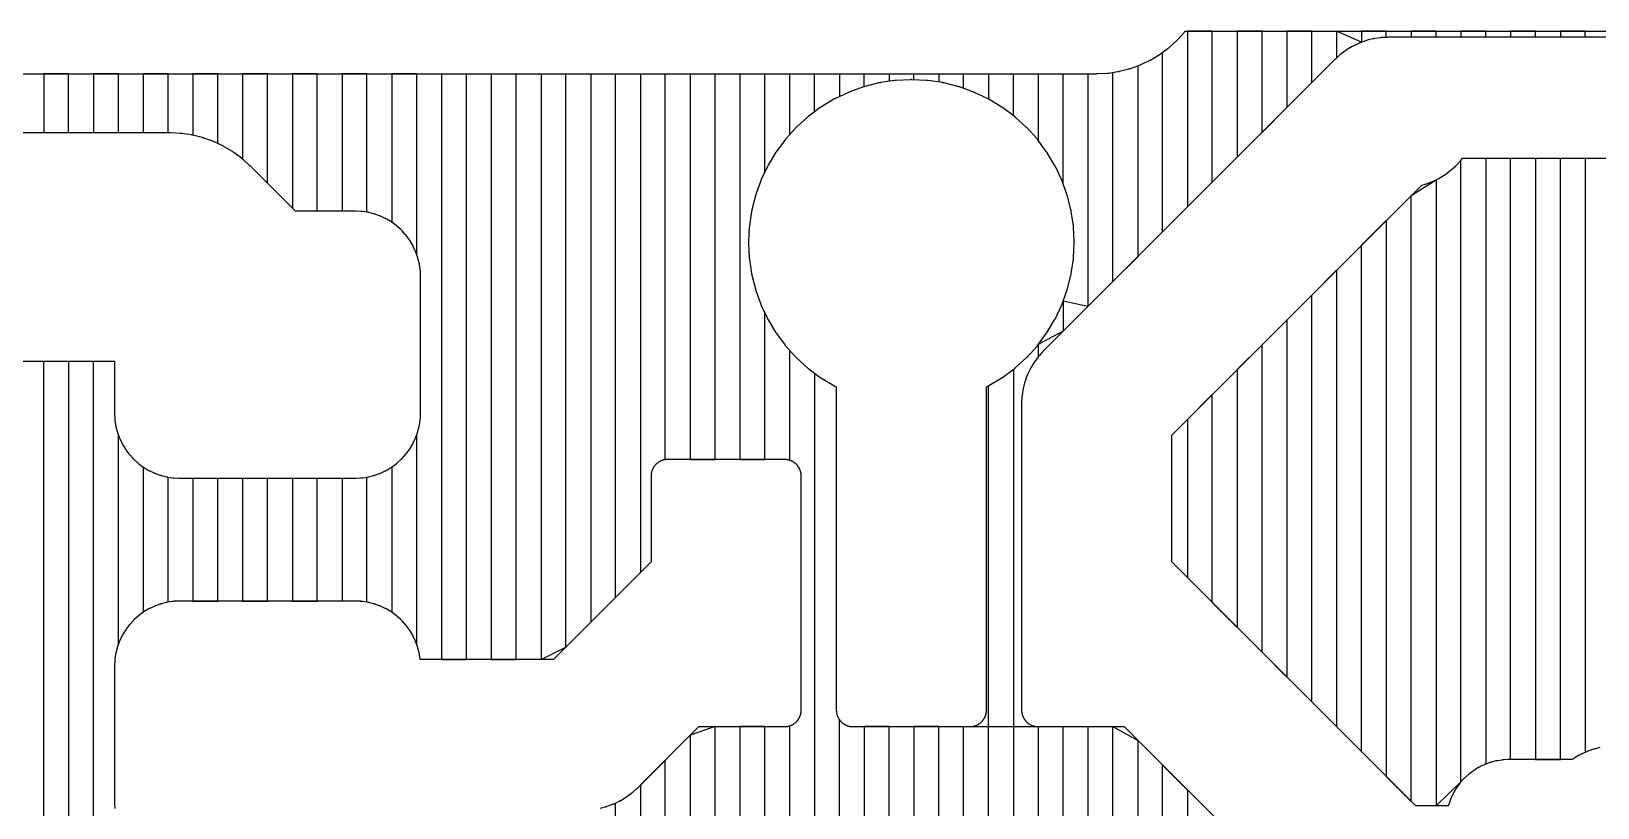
# Model space of a CAD drawing. Header units: metres. Extents: x 141.4 to 191.3, y -114.8 to -61.9.
# Drawn here: x 162.11 to 170.14, y -86.46 to -82.48 of the extents above; entities that cross this region are included whole.
import ezdxf

# ---------------------------------------------------------------- set-up
doc = ezdxf.new("R2010")
doc.units = ezdxf.units.M

msp = doc.modelspace()

# ---------------------------------------------------------------- linework, layer by layer
for points in [[(158.3716, -82.7003), (167.5729, -82.7003), (167.575, -82.7002), (167.5771, -82.7001), (167.6261, -82.6977), (167.6282, -82.6976), (167.6303, -82.6974), (167.6324, -82.6972), (167.6344, -82.6969), (167.683, -82.6897), (167.6851, -82.6894), (167.6871, -82.689), (167.6892, -82.6886), (167.6912, -82.6881), (167.7388, -82.6762), (167.7408, -82.6756), (167.7428, -82.675), (167.7448, -82.6744), (167.7468, -82.6737), (167.793, -82.6572), (167.795, -82.6565), (167.7969, -82.6557), (167.7988, -82.6549), (167.8007, -82.654), (167.8451, -82.633), (167.847, -82.6321), (167.8488, -82.6311), (167.8507, -82.6301), (167.8525, -82.6291), (167.8946, -82.6038), (167.8963, -82.6028), (167.8981, -82.6016), (167.8998, -82.6004), (167.9015, -82.5992), (167.9409, -82.57), (167.9426, -82.5687), (167.9442, -82.5674), (167.9458, -82.5661), (167.9474, -82.5647), (167.9838, -82.5317), (167.9853, -82.5303), (167.9868, -82.5288), (167.9882, -82.5273), (167.9896, -82.5258), (168.0226, -82.4894), (168.024, -82.4879), (168.0253, -82.4863), (168.0266, -82.4846), (168.0278, -82.4831), (171.71, -82.4831)], [(168.677, -82.7463), (168.677, -82.4831), (168.5495, -82.4831), (168.5495, -82.8738), (168.422, -83.0013), (168.422, -82.4831), (168.2945, -82.4831), (168.2945, -83.1288), (168.167, -83.2563), (168.167, -82.4831), (168.0395, -82.4831), (168.0395, -83.3838), (167.912, -83.5113), (167.912, -82.5914)], [(169.0595, -82.5142), (169.0595, -82.4831), (168.932, -82.4831), (168.932, -82.5393), (168.8045, -82.4831), (168.8045, -82.6194)], [(170.207, -82.5129), (170.0795, -82.5129), (170.0795, -82.4831), (169.952, -82.4831), (169.952, -82.5129), (169.8245, -82.5129), (169.8245, -82.4831), (169.697, -82.4831), (169.697, -82.5129), (169.5695, -82.5129), (169.5695, -82.4831), (169.442, -82.4831), (169.442, -82.5129), (169.3145, -82.5129), (169.3145, -82.4831), (169.187, -82.4831), (169.187, -82.5129)], [(171.71, -82.5129), (169.145, -82.5129), (169.1429, -82.5129), (169.1408, -82.513), (169.1233, -82.5139), (169.069, -82.5139), (169.0669, -82.5139), (169.0648, -82.514), (169.0354, -82.5154), (169.0333, -82.5155), (169.0312, -82.5157), (169.0292, -82.5159), (169.0271, -82.5162), (168.998, -82.5205), (168.9959, -82.5209), (168.9939, -82.5213), (168.9918, -82.5217), (168.9898, -82.5222), (168.9612, -82.5293), (168.9592, -82.5299), (168.9572, -82.5304), (168.9552, -82.5311), (168.9532, -82.5317), (168.9255, -82.5417), (168.9235, -82.5424), (168.9216, -82.5432), (168.9197, -82.544), (168.9178, -82.5449), (168.8912, -82.5575), (168.8893, -82.5584), (168.8874, -82.5593), (168.8856, -82.5603), (168.8838, -82.5614), (168.8585, -82.5765), (168.8568, -82.5776), (168.855, -82.5788), (168.8533, -82.5799), (168.8516, -82.5812), (168.828, -82.5987), (168.8263, -82.6), (168.8247, -82.6013), (168.8231, -82.6026), (168.8215, -82.604), (168.7997, -82.6238), (168.7982, -82.6252), (168.7967, -82.6267), (167.3017, -84.1217), (167.3002, -84.1232), (167.2988, -84.1247), (167.279, -84.1465), (167.2776, -84.1481), (167.2763, -84.1497), (167.275, -84.1513), (167.2737, -84.153), (167.2562, -84.1766), (167.2549, -84.1783), (167.2538, -84.18), (167.2526, -84.1818), (167.2515, -84.1835), (167.2364, -84.2088), (167.2353, -84.2106), (167.2343, -84.2124), (167.2334, -84.2143), (167.2325, -84.2162), (167.2199, -84.2428), (167.219, -84.2447), (167.2182, -84.2466), (167.2174, -84.2485), (167.2167, -84.2505), (167.2067, -84.2782), (167.2067, -84.2782), (167.2067, -84.2784), (167.206, -84.2803), (167.2054, -84.2823), (167.2048, -84.2842), (167.2043, -84.2862), (167.1972, -84.3148), (167.1967, -84.3168), (167.1963, -84.3189), (167.1959, -84.3209), (167.1955, -84.323), (167.1912, -84.3521), (167.1909, -84.3542), (167.1907, -84.3562), (167.1905, -84.3583), (167.1904, -84.3604), (167.189, -84.3898), (167.1889, -84.3919), (167.1889, -84.394), (167.1889, -85.364)], [(162.812, -83.0037), (162.812, -82.7003), (162.6845, -82.7003), (162.6845, -83.0037), (162.557, -83.0037), (162.557, -82.7003), (162.4295, -82.7003), (162.4295, -83.0037), (162.302, -83.0037), (162.302, -82.7003), (162.1745, -82.7003), (162.1745, -83.0037)], [(163.067, -83.0586), (163.067, -82.7003), (162.9395, -82.7003), (162.9395, -83.016)], [(163.832, -83.4105), (163.832, -82.7003), (163.7045, -82.7003), (163.7045, -83.405), (163.577, -83.405), (163.577, -82.7003), (163.4495, -82.7003), (163.4495, -83.3899), (163.322, -83.2624), (163.322, -82.7003), (163.1945, -82.7003), (163.1945, -83.1385)], [(164.087, -83.627), (164.087, -82.7003), (163.9595, -82.7003), (163.9595, -83.4624)], [(164.2145, -82.7003), (164.2145, -85.7049), (164.342, -85.7049), (164.342, -82.7003), (164.4695, -82.7003), (164.4695, -85.7049), (164.597, -85.7049), (164.597, -82.7003), (164.7245, -82.7003), (164.7245, -85.7049), (164.852, -85.6413), (164.852, -82.7003), (164.9795, -82.7003), (164.9795, -85.5138), (165.107, -85.3863), (165.107, -82.7003), (165.2345, -82.7003), (165.2345, -85.2588)], [(165.362, -84.6798), (165.362, -82.7003), (165.4895, -82.7003), (165.4895, -84.679), (165.617, -84.679), (165.617, -82.7003), (165.7445, -82.7003), (165.7445, -84.679), (165.872, -84.679), (165.872, -83.927)], [(165.7927, -83.6437), (165.7928, -83.6458), (165.793, -83.6478), (165.7933, -83.6499), (165.7935, -83.652), (165.8043, -83.7248), (165.8047, -83.7268), (165.805, -83.7289), (165.8055, -83.7309), (165.806, -83.733), (165.8238, -83.8044), (165.8244, -83.8064), (165.825, -83.8084), (165.8256, -83.8104), (165.8263, -83.8123), (165.8511, -83.8816), (165.8518, -83.8836), (165.8526, -83.8855), (165.8534, -83.8875), (165.8543, -83.8894), (165.8857, -83.9559), (165.8866, -83.9578), (165.8876, -83.9596), (165.8886, -83.9614), (165.8897, -83.9632), (165.9275, -84.0264), (165.9286, -84.0282), (165.9297, -84.0299), (165.9309, -84.0316), (165.9321, -84.0333), (165.976, -84.0924), (165.9772, -84.0941), (165.9785, -84.0957), (165.9799, -84.0973), (165.9813, -84.0989), (166.0307, -84.1534), (166.0321, -84.1549), (166.0336, -84.1564), (166.0351, -84.1579), (166.0366, -84.1593), (166.0911, -84.2087), (166.0927, -84.2101), (166.0943, -84.2115), (166.0959, -84.2128), (166.0976, -84.214), (166.1567, -84.2579), (166.1584, -84.2591), (166.1601, -84.2603), (166.1618, -84.2614), (166.1636, -84.2625), (166.2268, -84.3003), (166.2286, -84.3014), (166.2304, -84.3024), (166.2322, -84.3034), (166.2341, -84.3043), (166.2388, -84.3065), (166.2388, -85.364), (166.2389, -85.3661), (166.239, -85.3682), (166.239, -85.3691), (166.239, -85.964), (166.239, -85.9661), (166.2391, -85.9682), (166.2392, -85.9703), (166.2394, -85.9723), (166.2396, -85.9744), (166.2399, -85.9765), (166.2403, -85.9785), (166.2406, -85.9806), (166.2411, -85.9826), (166.2415, -85.9847), (166.2421, -85.9867), (166.2427, -85.9887), (166.2433, -85.9907), (166.244, -85.9926), (166.2447, -85.9946), (166.2455, -85.9965), (166.2463, -85.9984), (166.2472, -86.0003), (166.2481, -86.0022), (166.249, -86.0041), (166.25, -86.0059), (166.2511, -86.0077), (166.2522, -86.0095), (166.2533, -86.0112), (166.2545, -86.0129), (166.2557, -86.0146), (166.257, -86.0163), (166.2583, -86.0179), (166.2596, -86.0195), (166.261, -86.0211), (166.2624, -86.0226), (166.2639, -86.0241), (166.2654, -86.0256), (166.2669, -86.027), (166.2685, -86.0284), (166.2701, -86.0297), (166.2717, -86.031), (166.2734, -86.0323), (166.2751, -86.0335), (166.2768, -86.0347), (166.2785, -86.0358), (166.2803, -86.0369), (166.2821, -86.038), (166.2839, -86.039), (166.2858, -86.0399), (166.2877, -86.0408), (166.2896, -86.0417), (166.2915, -86.0425), (166.2934, -86.0433), (166.2954, -86.044), (166.2973, -86.0447), (166.2993, -86.0453), (166.3013, -86.0459), (166.3033, -86.0465), (166.3054, -86.0469), (166.3074, -86.0474), (166.3095, -86.0477), (166.3115, -86.0481), (166.3136, -86.0484), (166.3157, -86.0486), (166.3177, -86.0488), (166.3198, -86.0489), (166.3219, -86.049), (166.324, -86.049), (166.924, -86.049), (166.9261, -86.049), (166.9282, -86.0489), (166.9303, -86.0488), (166.9323, -86.0486), (166.9344, -86.0484), (166.9365, -86.0481), (166.9385, -86.0477), (166.9406, -86.0474), (166.9426, -86.0469), (166.9447, -86.0465), (166.9467, -86.0459), (166.9487, -86.0453), (166.9507, -86.0447), (166.9526, -86.044), (166.9546, -86.0433), (166.9565, -86.0425), (166.9584, -86.0417), (166.9603, -86.0408), (166.9622, -86.0399), (166.9641, -86.039), (166.9659, -86.038), (166.9677, -86.0369), (166.9695, -86.0358), (166.9712, -86.0347), (166.9729, -86.0335), (166.9746, -86.0323), (166.9763, -86.031), (166.9779, -86.0297), (166.9795, -86.0284), (166.9811, -86.027), (166.9826, -86.0256), (166.9841, -86.0241), (166.9856, -86.0226), (166.987, -86.0211), (166.9884, -86.0195), (166.9897, -86.0179), (166.991, -86.0163), (166.9923, -86.0146), (166.9935, -86.0129), (166.9947, -86.0112), (166.9958, -86.0095), (166.9969, -86.0077), (166.998, -86.0059), (166.999, -86.0041), (166.9999, -86.0022), (167.0008, -86.0003), (167.0017, -85.9984), (167.0025, -85.9965), (167.0033, -85.9946), (167.004, -85.9926), (167.0047, -85.9907), (167.0053, -85.9887), (167.0059, -85.9867), (167.0065, -85.9847), (167.0069, -85.9826), (167.0074, -85.9806), (167.0077, -85.9785), (167.0081, -85.9765), (167.0084, -85.9744), (167.0086, -85.9723), (167.0088, -85.9703), (167.0089, -85.9682), (167.009, -85.9661), (167.009, -85.964), (167.009, -85.3691), (167.009, -85.3682), (167.0091, -85.3661), (167.0091, -85.364), (167.0091, -84.3065), (167.0139, -84.3043), (167.0158, -84.3034), (167.0176, -84.3024), (167.0194, -84.3014), (167.0212, -84.3003), (167.0844, -84.2625), (167.0862, -84.2614), (167.0879, -84.2603), (167.0896, -84.2591), (167.0913, -84.2579), (167.1504, -84.214), (167.1521, -84.2128), (167.1537, -84.2115), (167.1553, -84.2101), (167.1569, -84.2087), (167.2114, -84.1593), (167.2129, -84.1579), (167.2144, -84.1564), (167.2159, -84.1549), (167.2173, -84.1534), (167.2667, -84.0989), (167.2681, -84.0973), (167.2695, -84.0957), (167.2708, -84.0941), (167.272, -84.0924), (167.3159, -84.0333), (167.3171, -84.0316), (167.3183, -84.0299), (167.3194, -84.0282), (167.3205, -84.0264), (167.3583, -83.9632), (167.3594, -83.9614), (167.3604, -83.9596), (167.3614, -83.9578), (167.3623, -83.9559), (167.3937, -83.8894), (167.3946, -83.8875), (167.3954, -83.8855), (167.3962, -83.8836), (167.3969, -83.8816), (167.4217, -83.8123), (167.4217, -83.8123), (167.4218, -83.8122), (167.4225, -83.8103), (167.4231, -83.8083), (167.4236, -83.8063), (167.4242, -83.8044), (167.442, -83.733), (167.4425, -83.7309), (167.443, -83.7289), (167.4433, -83.7268), (167.4437, -83.7248), (167.4545, -83.652), (167.4547, -83.6499), (167.455, -83.6478), (167.4552, -83.6458), (167.4553, -83.6437), (167.4589, -83.5702), (167.459, -83.5681), (167.459, -83.566), (167.459, -83.5639), (167.4589, -83.5618), (167.4553, -83.4883), (167.4552, -83.4862), (167.455, -83.4842), (167.4547, -83.4821), (167.4545, -83.48), (167.4437, -83.4072), (167.4433, -83.4052), (167.443, -83.4031), (167.4425, -83.4011), (167.442, -83.399), (167.4242, -83.3276), (167.4236, -83.3256), (167.423, -83.3236), (167.4224, -83.3216), (167.4217, -83.3197), (167.3969, -83.2504), (167.3962, -83.2484), (167.3954, -83.2465), (167.3946, -83.2445), (167.3937, -83.2426), (167.3623, -83.1761), (167.3614, -83.1742), (167.3604, -83.1724), (167.3594, -83.1706), (167.3583, -83.1688), (167.3205, -83.1056), (167.3194, -83.1038), (167.3183, -83.1021), (167.3171, -83.1004), (167.3159, -83.0987), (167.272, -83.0396), (167.2708, -83.0379), (167.2695, -83.0363), (167.2681, -83.0347), (167.2667, -83.0331), (167.2173, -82.9786), (167.2159, -82.9771), (167.2144, -82.9756), (167.2129, -82.9741), (167.2114, -82.9727), (167.1569, -82.9233), (167.1553, -82.9219), (167.1537, -82.9205), (167.1521, -82.9192), (167.1504, -82.918), (167.0913, -82.8741), (167.0896, -82.8729), (167.0879, -82.8717), (167.0862, -82.8706), (167.0844, -82.8695), (167.0212, -82.8317), (167.0194, -82.8306), (167.0176, -82.8296), (167.0158, -82.8286), (167.0139, -82.8277), (166.9474, -82.7963), (166.9455, -82.7954), (166.9435, -82.7946), (166.9416, -82.7938), (166.9396, -82.7931), (166.8703, -82.7683), (166.8703, -82.7683), (166.8685, -82.7676), (166.8665, -82.767), (166.8644, -82.7664), (166.8624, -82.7658), (166.791, -82.748), (166.7889, -82.7475), (166.7869, -82.747), (166.7848, -82.7467), (166.7828, -82.7463), (166.71, -82.7355), (166.7079, -82.7353), (166.7058, -82.735), (166.7038, -82.7348), (166.7017, -82.7347), (166.6282, -82.7311), (166.6261, -82.731), (166.624, -82.731), (166.6219, -82.731), (166.6198, -82.7311), (166.5463, -82.7347), (166.5442, -82.7348), (166.5422, -82.735), (166.5401, -82.7353), (166.538, -82.7355), (166.4652, -82.7463), (166.4632, -82.7467), (166.4611, -82.747), (166.4591, -82.7475), (166.457, -82.748), (166.3856, -82.7658), (166.3836, -82.7664), (166.3816, -82.767), (166.3796, -82.7676), (166.3777, -82.7683), (166.3084, -82.7931), (166.3064, -82.7938), (166.3045, -82.7946), (166.3025, -82.7954), (166.3006, -82.7963), (166.2341, -82.8277), (166.2322, -82.8286), (166.2304, -82.8296), (166.2286, -82.8306), (166.2268, -82.8317), (166.1636, -82.8695), (166.1618, -82.8706), (166.1601, -82.8717), (166.1584, -82.8729), (166.1567, -82.8741), (166.0976, -82.918), (166.0959, -82.9192), (166.0943, -82.9205), (166.0927, -82.9219), (166.0911, -82.9233), (166.0366, -82.9727), (166.0351, -82.9741), (166.0336, -82.9756), (166.0321, -82.9771), (166.0307, -82.9786), (165.9813, -83.0331), (165.9799, -83.0347), (165.9785, -83.0363), (165.9772, -83.0379), (165.976, -83.0396), (165.9321, -83.0987), (165.9309, -83.1004), (165.9297, -83.1021), (165.9286, -83.1038), (165.9275, -83.1056), (165.8897, -83.1688), (165.8886, -83.1706), (165.8876, -83.1724), (165.8866, -83.1742), (165.8857, -83.1761), (165.8543, -83.2426), (165.8534, -83.2445), (165.8526, -83.2465), (165.8518, -83.2484), (165.8511, -83.2504), (165.8263, -83.3197), (165.8263, -83.3197), (165.8256, -83.3215), (165.825, -83.3235), (165.8244, -83.3256), (165.8238, -83.3276), (165.806, -83.399), (165.8055, -83.4011), (165.805, -83.4031), (165.8047, -83.4052), (165.8043, -83.4072), (165.7935, -83.48), (165.7933, -83.4821), (165.793, -83.4842), (165.7928, -83.4862), (165.7927, -83.4883), (165.7891, -83.5618), (165.789, -83.5639), (165.789, -83.566), (165.789, -83.5681), (165.7891, -83.5702), (165.7927, -83.6437)], [(165.872, -83.205), (165.872, -82.7003), (165.9995, -82.7003), (165.9995, -83.0129)], [(166.127, -82.8961), (166.127, -82.7003), (166.2545, -82.7003), (166.2545, -82.8181)], [(166.382, -82.7668), (166.382, -82.7003), (166.5095, -82.7003), (166.5095, -82.7398)], [(166.637, -82.7315), (166.637, -82.7003), (166.7645, -82.7003), (166.7645, -82.7436)], [(166.892, -82.776), (166.892, -82.7003), (167.0195, -82.7003), (167.0195, -82.8307)], [(167.147, -82.9155), (167.147, -82.7003), (167.2745, -82.7003), (167.2745, -83.043)], [(167.5295, -82.7003), (167.5295, -83.8938), (167.402, -83.8674), (167.402, -84.0213), (167.2745, -84.089), (167.2745, -84.1518)], [(167.402, -83.2646), (167.402, -82.7003)], [(167.7845, -82.6602), (167.7845, -83.6388), (167.657, -83.7663), (167.657, -82.6936)], [(162.065, -84.1743), (162.537, -84.1743), (162.537, -84.44), (162.537, -84.4421), (162.5371, -84.4442), (162.5383, -84.4687), (162.5384, -84.4708), (162.5386, -84.4728), (162.5388, -84.4749), (162.5391, -84.477), (162.5427, -84.5012), (162.5431, -84.5033), (162.5434, -84.5054), (162.5439, -84.5074), (162.5444, -84.5094), (162.5503, -84.5332), (162.5508, -84.5352), (162.5514, -84.5372), (162.5521, -84.5392), (162.5527, -84.5412), (162.561, -84.5643), (162.5617, -84.5663), (162.5625, -84.5682), (162.5633, -84.5701), (162.5642, -84.572), (162.5747, -84.5942), (162.5756, -84.5961), (162.5766, -84.5979), (162.5776, -84.5997), (162.5786, -84.6015), (162.5912, -84.6226), (162.5923, -84.6244), (162.5935, -84.6261), (162.5946, -84.6278), (162.5959, -84.6295), (162.6105, -84.6492), (162.6117, -84.6509), (162.613, -84.6525), (162.6144, -84.6541), (162.6158, -84.6557), (162.6322, -84.6739), (162.6337, -84.6754), (162.6351, -84.6769), (162.6366, -84.6783), (162.6381, -84.6798), (162.6563, -84.6962), (162.6579, -84.6976), (162.6595, -84.699), (162.6611, -84.7003), (162.6628, -84.7015), (162.6825, -84.7161), (162.6842, -84.7174), (162.6859, -84.7185), (162.6876, -84.7197), (162.6894, -84.7208), (162.7105, -84.7334), (162.7123, -84.7344), (162.7141, -84.7354), (162.7159, -84.7364), (162.7178, -84.7373), (162.74, -84.7478), (162.7419, -84.7487), (162.7438, -84.7495), (162.7457, -84.7503), (162.7477, -84.751), (162.7708, -84.7593), (162.7708, -84.7593), (162.771, -84.7593), (162.7729, -84.76), (162.7748, -84.7606), (162.7768, -84.7612), (162.7788, -84.7617), (162.8026, -84.7676), (162.8046, -84.7681), (162.8066, -84.7686), (162.8087, -84.7689), (162.8108, -84.7693), (162.835, -84.7729), (162.8371, -84.7732), (162.8392, -84.7734), (162.8412, -84.7736), (162.8433, -84.7737), (162.8678, -84.7749), (162.8699, -84.775), (162.872, -84.775), (163.772, -84.775), (163.7741, -84.775), (163.7762, -84.7749), (163.8007, -84.7737), (163.8028, -84.7736), (163.8048, -84.7734), (163.8069, -84.7732), (163.809, -84.7729), (163.8332, -84.7693), (163.8353, -84.7689), (163.8374, -84.7686), (163.8394, -84.7681), (163.8414, -84.7676), (163.8652, -84.7617), (163.8672, -84.7612), (163.8692, -84.7606), (163.8712, -84.7599), (163.8732, -84.7593), (163.8963, -84.751), (163.8983, -84.7503), (163.9002, -84.7495), (163.9021, -84.7487), (163.904, -84.7478), (163.9262, -84.7373), (163.9281, -84.7364), (163.9299, -84.7354), (163.9317, -84.7344), (163.9335, -84.7334), (163.9546, -84.7208), (163.9564, -84.7197), (163.9581, -84.7185), (163.9598, -84.7174), (163.9615, -84.7161), (163.9812, -84.7015), (163.9829, -84.7003), (163.9845, -84.699), (163.9861, -84.6976), (163.9877, -84.6962), (164.0059, -84.6798), (164.0074, -84.6783), (164.0089, -84.6769), (164.0103, -84.6754), (164.0118, -84.6739), (164.0282, -84.6557), (164.0296, -84.6541), (164.031, -84.6525), (164.0323, -84.6509), (164.0335, -84.6492), (164.0481, -84.6295), (164.0494, -84.6278), (164.0505, -84.6261), (164.0517, -84.6244), (164.0528, -84.6226), (164.0654, -84.6015), (164.0664, -84.5997), (164.0674, -84.5979), (164.0684, -84.5961), (164.0693, -84.5942), (164.0798, -84.572), (164.0807, -84.5701), (164.0815, -84.5682), (164.0823, -84.5663), (164.083, -84.5643), (164.0913, -84.5412), (164.0913, -84.5412), (164.0919, -84.5394), (164.0925, -84.5373), (164.0931, -84.5353), (164.0937, -84.5332), (164.0996, -84.5094), (164.1001, -84.5074), (164.1006, -84.5054), (164.1009, -84.5033), (164.1013, -84.5012), (164.1049, -84.477), (164.1052, -84.4749), (164.1054, -84.4728), (164.1056, -84.4708), (164.1057, -84.4687), (164.1069, -84.4442), (164.107, -84.4421), (164.107, -84.44), (164.107, -83.74), (164.107, -83.7379), (164.1069, -83.7358), (164.1057, -83.7113), (164.1056, -83.7092), (164.1054, -83.7072), (164.1052, -83.7051), (164.1049, -83.703), (164.1013, -83.6788), (164.1009, -83.6767), (164.1006, -83.6746), (164.1001, -83.6726), (164.0996, -83.6706), (164.0937, -83.6468), (164.0932, -83.6448), (164.0926, -83.6428), (164.0919, -83.6408), (164.0913, -83.6388), (164.083, -83.6157), (164.0823, -83.6137), (164.0815, -83.6118), (164.0807, -83.6099), (164.0798, -83.608), (164.0693, -83.5858), (164.0684, -83.5839), (164.0674, -83.5821), (164.0664, -83.5803), (164.0654, -83.5785), (164.0528, -83.5574), (164.0517, -83.5556), (164.0505, -83.5539), (164.0494, -83.5522), (164.0481, -83.5505), (164.0335, -83.5308), (164.0323, -83.5291), (164.031, -83.5275), (164.0296, -83.5259), (164.0282, -83.5243), (164.0118, -83.5061), (164.0103, -83.5046), (164.0089, -83.5031), (164.0074, -83.5017), (164.0059, -83.5002), (163.9877, -83.4838), (163.9861, -83.4824), (163.9845, -83.481), (163.9829, -83.4797), (163.9812, -83.4785), (163.9615, -83.4639), (163.9598, -83.4626), (163.9581, -83.4615), (163.9564, -83.4603), (163.9546, -83.4592), (163.9335, -83.4466), (163.9317, -83.4456), (163.9299, -83.4446), (163.9281, -83.4436), (163.9262, -83.4427), (163.904, -83.4322), (163.9021, -83.4313), (163.9002, -83.4305), (163.8983, -83.4297), (163.8963, -83.429), (163.8732, -83.4207), (163.8732, -83.4207), (163.873, -83.4207), (163.8711, -83.42), (163.8692, -83.4194), (163.8672, -83.4188), (163.8652, -83.4183), (163.8414, -83.4124), (163.8394, -83.4119), (163.8374, -83.4114), (163.8353, -83.4111), (163.8332, -83.4107), (163.809, -83.4071), (163.8069, -83.4068), (163.8048, -83.4066), (163.8028, -83.4064), (163.8007, -83.4063), (163.7762, -83.4051), (163.7741, -83.405), (163.772, -83.405), (163.4647, -83.405), (163.2348, -83.1752), (163.2333, -83.1737), (163.2318, -83.1723), (163.1954, -83.1393), (163.1939, -83.1379), (163.1923, -83.1366), (163.1906, -83.1353), (163.189, -83.134), (163.1496, -83.1048), (163.1479, -83.1036), (163.1461, -83.1024), (163.1444, -83.1012), (163.1426, -83.1002), (163.1005, -83.0749), (163.0987, -83.0739), (163.0969, -83.0729), (163.095, -83.0719), (163.0932, -83.071), (163.0488, -83.05), (163.0469, -83.0491), (163.045, -83.0483), (163.043, -83.0475), (163.0411, -83.0468), (162.9948, -83.0303), (162.9948, -83.0303), (162.993, -83.0296), (162.991, -83.029), (162.9889, -83.0284), (162.9869, -83.0278), (162.9392, -83.0159), (162.9372, -83.0154), (162.9352, -83.015), (162.9331, -83.0146), (162.9311, -83.0143), (162.8825, -83.0071), (162.8804, -83.0068), (162.8784, -83.0066), (162.8763, -83.0064), (162.8742, -83.0063), (162.8252, -83.0039), (162.8231, -83.0038), (162.821, -83.0037), (162.065, -83.0037)], [(170.1538, -86.1567), (170.1252, -86.1638), (170.1232, -86.1644), (170.1212, -86.1649), (170.1192, -86.1656), (170.1172, -86.1662), (170.0895, -86.1762), (170.0875, -86.1769), (170.0856, -86.1777), (170.0837, -86.1785), (170.0818, -86.1794), (170.0552, -86.192), (170.0533, -86.1929), (170.0514, -86.1938), (170.0496, -86.1948), (170.0478, -86.1959), (170.0225, -86.211), (170.0208, -86.2121), (170.019, -86.2133), (170.0173, -86.2144), (170.0156, -86.2157), (170.0125, -86.218), (169.6885, -86.218), (169.6864, -86.218), (169.6843, -86.2181), (169.6611, -86.2192), (169.659, -86.2194), (169.6569, -86.2196), (169.6548, -86.2198), (169.6527, -86.2201), (169.6297, -86.2235), (169.6276, -86.2238), (169.6256, -86.2242), (169.6235, -86.2246), (169.6215, -86.2251), (169.5989, -86.2308), (169.5969, -86.2313), (169.5949, -86.2319), (169.5929, -86.2325), (169.5909, -86.2332), (169.569, -86.241), (169.567, -86.2418), (169.5651, -86.2425), (169.5632, -86.2434), (169.5613, -86.2442), (169.5402, -86.2542), (169.5383, -86.2551), (169.5365, -86.2561), (169.5346, -86.2571), (169.5328, -86.2581), (169.5129, -86.2701), (169.5111, -86.2712), (169.5093, -86.2724), (169.5076, -86.2735), (169.5059, -86.2748), (169.4872, -86.2886), (169.4855, -86.2899), (169.4839, -86.2912), (169.4823, -86.2925), (169.4807, -86.2939), (169.4635, -86.3096), (169.462, -86.311), (169.4605, -86.3125), (169.459, -86.314), (169.4576, -86.3155), (169.4419, -86.3327), (169.4405, -86.3343), (169.4392, -86.3359), (169.4379, -86.3375), (169.4366, -86.3392), (169.4228, -86.3579), (169.4215, -86.3596), (169.4204, -86.3613), (169.4192, -86.3631), (169.4181, -86.3649), (169.4061, -86.3848), (169.4051, -86.3866), (169.4041, -86.3885), (169.4031, -86.3903), (169.4022, -86.3922), (169.3922, -86.4133), (169.3914, -86.4152), (169.3905, -86.4171), (169.3898, -86.419), (169.389, -86.421), (169.3812, -86.4429), (169.3812, -86.4429), (169.3811, -86.4431), (169.3805, -86.445), (169.3799, -86.447), (169.3793, -86.4489), (169.3788, -86.4509), (169.3777, -86.4554), (169.21, -86.4554), (167.9591, -85.2045), (167.9591, -84.5535), (169.2411, -83.2716), (169.2528, -83.2687), (169.2548, -83.2681), (169.2568, -83.2676), (169.2588, -83.2669), (169.2608, -83.2663), (169.2885, -83.2563), (169.2905, -83.2556), (169.2924, -83.2548), (169.2943, -83.254), (169.2962, -83.2531), (169.3228, -83.2405), (169.3247, -83.2396), (169.3266, -83.2387), (169.3284, -83.2377), (169.3302, -83.2366), (169.3555, -83.2215), (169.3572, -83.2204), (169.359, -83.2192), (169.3607, -83.2181), (169.3624, -83.2168), (169.386, -83.1993), (169.3877, -83.198), (169.3893, -83.1967), (169.3909, -83.1954), (169.3925, -83.194), (169.4143, -83.1742), (169.4158, -83.1728), (169.4173, -83.1713), (169.4188, -83.1698), (169.4202, -83.1683), (169.44, -83.1465), (169.4414, -83.1449), (169.4427, -83.1433), (169.444, -83.1417), (169.4453, -83.14), (169.4504, -83.1331), (171.71, -83.1331)], [(169.5695, -83.1331), (169.5695, -86.2408)], [(169.697, -86.218), (169.697, -83.1331), (169.8245, -83.1331), (169.8245, -86.218), (169.952, -86.218), (169.952, -83.1331), (170.0795, -83.1331), (170.0795, -86.1804)], [(168.932, -86.1774), (168.932, -83.5806), (169.0595, -83.4531), (169.0595, -86.3049), (169.187, -86.4324), (169.187, -83.3256), (169.3145, -83.2445), (169.3145, -86.4554), (169.442, -86.3326), (169.442, -83.1441)], [(168.677, -85.9224), (168.677, -83.8356), (168.8045, -83.7081), (168.8045, -86.0499)], [(168.5495, -83.9631), (168.5495, -85.7949), (168.422, -85.6674), (168.422, -84.0906), (168.2945, -84.2181), (168.2945, -85.5399), (168.167, -85.4124), (168.167, -84.3456), (168.0395, -84.4731), (168.0395, -85.2849)], [(162.1745, -91.8393), (162.1745, -84.1743), (162.302, -84.1743), (162.302, -91.8393), (162.4295, -91.8393), (162.4295, -84.1743)], [(165.9995, -84.1191), (165.9995, -84.6829)], [(166.127, -84.2359), (166.127, -89.3735), (166.892, -89.2926), (166.892, -86.049), (167.2745, -86.049), (167.2745, -87.179), (167.402, -87.179), (167.402, -86.049), (167.5295, -86.049), (167.5295, -87.179), (167.657, -87.179), (167.657, -86.049), (167.7845, -86.1192), (167.7845, -87.179)], [(167.147, -84.2165), (167.147, -88.9891)], [(167.0195, -89.1045), (167.0195, -84.3013)], [(162.557, -85.6267), (162.557, -84.5533)], [(164.087, -85.627), (164.087, -84.553)], [(165.0272, -86.4668), (165.0558, -86.4597), (165.0578, -86.4591), (165.0598, -86.4586), (165.0618, -86.4579), (165.0638, -86.4573), (165.0915, -86.4473), (165.0935, -86.4466), (165.0954, -86.4458), (165.0973, -86.445), (165.0992, -86.4441), (165.1258, -86.4315), (165.1277, -86.4306), (165.1296, -86.4297), (165.1314, -86.4287), (165.1332, -86.4276), (165.1585, -86.4125), (165.1602, -86.4114), (165.162, -86.4102), (165.1637, -86.4091), (165.1654, -86.4078), (165.189, -86.3903), (165.1907, -86.389), (165.1923, -86.3877), (165.1939, -86.3864), (165.1955, -86.385), (165.2173, -86.3652), (165.2188, -86.3638), (165.2203, -86.3623), (165.5337, -86.049), (165.974, -86.049), (165.9761, -86.049), (165.9782, -86.0489), (165.9803, -86.0488), (165.9823, -86.0486), (165.9844, -86.0484), (165.9865, -86.0481), (165.9885, -86.0477), (165.9906, -86.0474), (165.9926, -86.0469), (165.9947, -86.0465), (165.9967, -86.0459), (165.9987, -86.0453), (166.0007, -86.0447), (166.0026, -86.044), (166.0046, -86.0433), (166.0065, -86.0425), (166.0084, -86.0417), (166.0103, -86.0408), (166.0122, -86.0399), (166.0141, -86.039), (166.0159, -86.038), (166.0177, -86.0369), (166.0195, -86.0358), (166.0212, -86.0347), (166.0229, -86.0335), (166.0246, -86.0323), (166.0263, -86.031), (166.0279, -86.0297), (166.0295, -86.0284), (166.0311, -86.027), (166.0326, -86.0256), (166.0341, -86.0241), (166.0356, -86.0226), (166.037, -86.0211), (166.0384, -86.0195), (166.0397, -86.0179), (166.041, -86.0163), (166.0423, -86.0146), (166.0435, -86.0129), (166.0447, -86.0112), (166.0458, -86.0095), (166.0469, -86.0077), (166.048, -86.0059), (166.049, -86.0041), (166.0499, -86.0022), (166.0508, -86.0003), (166.0517, -85.9984), (166.0525, -85.9965), (166.0533, -85.9946), (166.054, -85.9926), (166.0547, -85.9907), (166.0553, -85.9887), (166.0559, -85.9867), (166.0565, -85.9847), (166.0569, -85.9826), (166.0574, -85.9806), (166.0577, -85.9785), (166.0581, -85.9765), (166.0584, -85.9744), (166.0586, -85.9723), (166.0588, -85.9703), (166.0589, -85.9682), (166.059, -85.9661), (166.059, -85.964), (166.059, -85.3691), (166.059, -85.3682), (166.0591, -85.3661), (166.0591, -85.364), (166.0591, -85.3619), (166.059, -85.3598), (166.059, -85.3589), (166.059, -84.764), (166.059, -84.7619), (166.0589, -84.7598), (166.0588, -84.7577), (166.0586, -84.7557), (166.0584, -84.7536), (166.0581, -84.7515), (166.0577, -84.7495), (166.0574, -84.7474), (166.0569, -84.7454), (166.0565, -84.7433), (166.0559, -84.7413), (166.0553, -84.7393), (166.0547, -84.7373), (166.054, -84.7354), (166.0533, -84.7334), (166.0525, -84.7315), (166.0517, -84.7296), (166.0508, -84.7277), (166.0499, -84.7258), (166.049, -84.7239), (166.048, -84.7221), (166.0469, -84.7203), (166.0458, -84.7185), (166.0447, -84.7168), (166.0435, -84.7151), (166.0423, -84.7134), (166.041, -84.7117), (166.0397, -84.7101), (166.0384, -84.7085), (166.037, -84.7069), (166.0356, -84.7054), (166.0341, -84.7039), (166.0326, -84.7024), (166.0311, -84.701), (166.0295, -84.6996), (166.0279, -84.6983), (166.0263, -84.697), (166.0246, -84.6957), (166.0229, -84.6945), (166.0212, -84.6933), (166.0195, -84.6922), (166.0177, -84.6911), (166.0159, -84.69), (166.0141, -84.689), (166.0122, -84.6881), (166.0103, -84.6872), (166.0084, -84.6863), (166.0065, -84.6855), (166.0046, -84.6847), (166.0026, -84.684), (166.0007, -84.6833), (165.9987, -84.6827), (165.9967, -84.6821), (165.9947, -84.6815), (165.9926, -84.6811), (165.9906, -84.6806), (165.9885, -84.6803), (165.9865, -84.6799), (165.9844, -84.6796), (165.9823, -84.6794), (165.9803, -84.6792), (165.9782, -84.6791), (165.9761, -84.679), (165.974, -84.679), (165.374, -84.679), (165.3719, -84.679), (165.3698, -84.6791), (165.3677, -84.6792), (165.3657, -84.6794), (165.3636, -84.6796), (165.3615, -84.6799), (165.3595, -84.6803), (165.3574, -84.6806), (165.3554, -84.6811), (165.3533, -84.6815), (165.3513, -84.6821), (165.3493, -84.6827), (165.3473, -84.6833), (165.3454, -84.684), (165.3434, -84.6847), (165.3415, -84.6855), (165.3396, -84.6863), (165.3377, -84.6872), (165.3358, -84.6881), (165.3339, -84.689), (165.3321, -84.69), (165.3303, -84.6911), (165.3285, -84.6922), (165.3268, -84.6933), (165.3251, -84.6945), (165.3234, -84.6957), (165.3217, -84.697), (165.3201, -84.6983), (165.3185, -84.6996), (165.3169, -84.701), (165.3154, -84.7024), (165.3139, -84.7039), (165.3124, -84.7054), (165.311, -84.7069), (165.3096, -84.7085), (165.3083, -84.7101), (165.307, -84.7117), (165.3057, -84.7134), (165.3045, -84.7151), (165.3033, -84.7168), (165.3022, -84.7185), (165.3011, -84.7203), (165.3, -84.7221), (165.299, -84.7239), (165.2981, -84.7258), (165.2972, -84.7277), (165.2963, -84.7296), (165.2955, -84.7315), (165.2947, -84.7334), (165.294, -84.7354), (165.2933, -84.7373), (165.2927, -84.7393), (165.2921, -84.7413), (165.2915, -84.7433), (165.2911, -84.7454), (165.2906, -84.7474), (165.2903, -84.7495), (165.2899, -84.7515), (165.2896, -84.7536), (165.2894, -84.7557), (165.2892, -84.7577), (165.2891, -84.7598), (165.289, -84.7619), (165.289, -84.764), (165.289, -85.2043), (164.7885, -85.7049), (164.1051, -85.7049), (164.1049, -85.703), (164.1013, -85.6788), (164.1009, -85.6767), (164.1006, -85.6746), (164.1001, -85.6726), (164.0996, -85.6706), (164.0937, -85.6468), (164.0932, -85.6448), (164.0926, -85.6428), (164.0919, -85.6408), (164.0913, -85.6388), (164.083, -85.6157), (164.0823, -85.6137), (164.0815, -85.6118), (164.0807, -85.6099), (164.0798, -85.608), (164.0693, -85.5858), (164.0684, -85.5839), (164.0674, -85.5821), (164.0664, -85.5803), (164.0654, -85.5785), (164.0528, -85.5574), (164.0517, -85.5556), (164.0505, -85.5539), (164.0494, -85.5522), (164.0481, -85.5505), (164.0335, -85.5308), (164.0323, -85.5291), (164.031, -85.5275), (164.0296, -85.5259), (164.0282, -85.5243), (164.0118, -85.5061), (164.0103, -85.5046), (164.0089, -85.5031), (164.0074, -85.5017), (164.0059, -85.5002), (163.9877, -85.4838), (163.9861, -85.4824), (163.9845, -85.481), (163.9829, -85.4797), (163.9812, -85.4785), (163.9615, -85.4639), (163.9598, -85.4626), (163.9581, -85.4615), (163.9564, -85.4603), (163.9546, -85.4592), (163.9335, -85.4466), (163.9317, -85.4456), (163.9299, -85.4446), (163.9281, -85.4436), (163.9262, -85.4427), (163.904, -85.4322), (163.9021, -85.4313), (163.9002, -85.4305), (163.8983, -85.4297), (163.8963, -85.429), (163.8732, -85.4207), (163.8732, -85.4207), (163.873, -85.4207), (163.8711, -85.42), (163.8692, -85.4194), (163.8672, -85.4188), (163.8652, -85.4183), (163.8414, -85.4124), (163.8394, -85.4119), (163.8374, -85.4114), (163.8353, -85.4111), (163.8332, -85.4107), (163.809, -85.4071), (163.8069, -85.4068), (163.8048, -85.4066), (163.8028, -85.4064), (163.8007, -85.4063), (163.7762, -85.4051), (163.7741, -85.405), (163.772, -85.405), (162.872, -85.405), (162.8699, -85.405), (162.8678, -85.4051), (162.8433, -85.4063), (162.8412, -85.4064), (162.8392, -85.4066), (162.8371, -85.4068), (162.835, -85.4071), (162.8108, -85.4107), (162.8087, -85.4111), (162.8066, -85.4114), (162.8046, -85.4119), (162.8026, -85.4124), (162.7788, -85.4183), (162.7768, -85.4188), (162.7748, -85.4194), (162.7728, -85.4201), (162.7708, -85.4207), (162.7477, -85.429), (162.7457, -85.4297), (162.7438, -85.4305), (162.7419, -85.4313), (162.74, -85.4322), (162.7178, -85.4427), (162.7159, -85.4436), (162.7141, -85.4446), (162.7123, -85.4456), (162.7105, -85.4466), (162.6894, -85.4592), (162.6876, -85.4603), (162.6859, -85.4615), (162.6842, -85.4626), (162.6825, -85.4639), (162.6628, -85.4785), (162.6611, -85.4797), (162.6595, -85.481), (162.6579, -85.4824), (162.6563, -85.4838), (162.6381, -85.5002), (162.6366, -85.5017), (162.6351, -85.5031), (162.6337, -85.5046), (162.6322, -85.5061), (162.6158, -85.5243), (162.6144, -85.5259), (162.613, -85.5275), (162.6117, -85.5291), (162.6105, -85.5308), (162.5959, -85.5505), (162.5946, -85.5522), (162.5935, -85.5539), (162.5923, -85.5556), (162.5912, -85.5574), (162.5786, -85.5785), (162.5776, -85.5803), (162.5766, -85.5821), (162.5756, -85.5839), (162.5747, -85.5858), (162.5642, -85.608), (162.5633, -85.6099), (162.5625, -85.6118), (162.5617, -85.6137), (162.561, -85.6157), (162.5527, -85.6388), (162.5527, -85.6388), (162.5521, -85.6406), (162.5515, -85.6427), (162.5509, -85.6447), (162.5503, -85.6468), (162.5444, -85.6706), (162.5439, -85.6726), (162.5434, -85.6746), (162.5431, -85.6767), (162.5427, -85.6788), (162.5391, -85.703), (162.5388, -85.7051), (162.5386, -85.7072), (162.5384, -85.7092), (162.5383, -85.7113), (162.5371, -85.7358), (162.537, -85.7379), (162.537, -85.74), (162.537, -86.44), (162.537, -86.4421), (162.5371, -86.4442), (162.5383, -86.4687)], [(162.6845, -84.7176), (162.6845, -85.4624)], [(163.9595, -84.7176), (163.9595, -85.4624)], [(162.812, -85.4105), (162.812, -84.7695)], [(162.9395, -84.775), (162.9395, -85.405), (163.067, -85.405), (163.067, -84.775), (163.1945, -84.775), (163.1945, -85.405), (163.322, -85.405), (163.322, -84.775), (163.4495, -84.775), (163.4495, -85.405), (163.577, -85.405), (163.577, -84.775), (163.7045, -84.775), (163.7045, -85.405)], [(163.832, -85.4105), (163.832, -84.7695)], [(167.1889, -85.364), (167.1889, -85.3661), (167.189, -85.3682), (167.189, -85.3691), (167.189, -85.964), (167.189, -85.9661), (167.1891, -85.9682), (167.1892, -85.9703), (167.1894, -85.9723), (167.1896, -85.9744), (167.1899, -85.9765), (167.1903, -85.9785), (167.1906, -85.9806), (167.1911, -85.9826), (167.1915, -85.9847), (167.1921, -85.9867), (167.1927, -85.9887), (167.1933, -85.9907), (167.194, -85.9926), (167.1947, -85.9946), (167.1955, -85.9965), (167.1963, -85.9984), (167.1972, -86.0003), (167.1981, -86.0022), (167.199, -86.0041), (167.2, -86.0059), (167.2011, -86.0077), (167.2022, -86.0095), (167.2033, -86.0112), (167.2045, -86.0129), (167.2057, -86.0146), (167.207, -86.0163), (167.2083, -86.0179), (167.2096, -86.0195), (167.211, -86.0211), (167.2124, -86.0226), (167.2139, -86.0241), (167.2154, -86.0256), (167.2169, -86.027), (167.2185, -86.0284), (167.2201, -86.0297), (167.2217, -86.031), (167.2234, -86.0323), (167.2251, -86.0335), (167.2268, -86.0347), (167.2285, -86.0358), (167.2303, -86.0369), (167.2321, -86.038), (167.2339, -86.039), (167.2358, -86.0399), (167.2377, -86.0408), (167.2396, -86.0417), (167.2415, -86.0425), (167.2434, -86.0433), (167.2454, -86.044), (167.2473, -86.0447), (167.2493, -86.0453), (167.2513, -86.0459), (167.2533, -86.0465), (167.2554, -86.0469), (167.2574, -86.0474), (167.2595, -86.0477), (167.2615, -86.0481), (167.2636, -86.0484), (167.2657, -86.0486), (167.2677, -86.0488), (167.2698, -86.0489), (167.2719, -86.049), (167.274, -86.049), (167.7143, -86.049), (168.7782, -87.1128)], [(167.2745, -90.4118), (167.2745, -90.521), (167.147, -90.3935), (167.147, -90.3349), (167.0195, -90.266), (167.0195, -90.2195), (166.892, -90.1385), (166.892, -90.0314), (166.7645, -90.011), (166.7645, -86.049), (166.637, -86.049), (166.637, -89.8835), (166.5095, -89.756), (166.5095, -86.049), (166.382, -86.049), (166.382, -89.6285), (166.2545, -89.501), (166.2545, -86.013)], [(165.872, -87.179), (165.872, -86.049), (165.7445, -86.049), (165.7445, -87.179), (165.617, -87.179), (165.617, -86.049), (165.4895, -86.0931), (165.4895, -87.179)], [(165.9995, -86.0451), (165.9995, -87.1829)], [(165.362, -87.1798), (165.362, -86.2206), (165.2345, -86.3481), (165.2345, -88.7288), (165.107, -88.8563), (165.107, -86.4404)], [(167.912, -87.188), (167.912, -86.2467), (168.0395, -86.3742), (168.0395, -88.929)]]:
    msp.add_lwpolyline(points)

doc.saveas('drawing.dxf')
